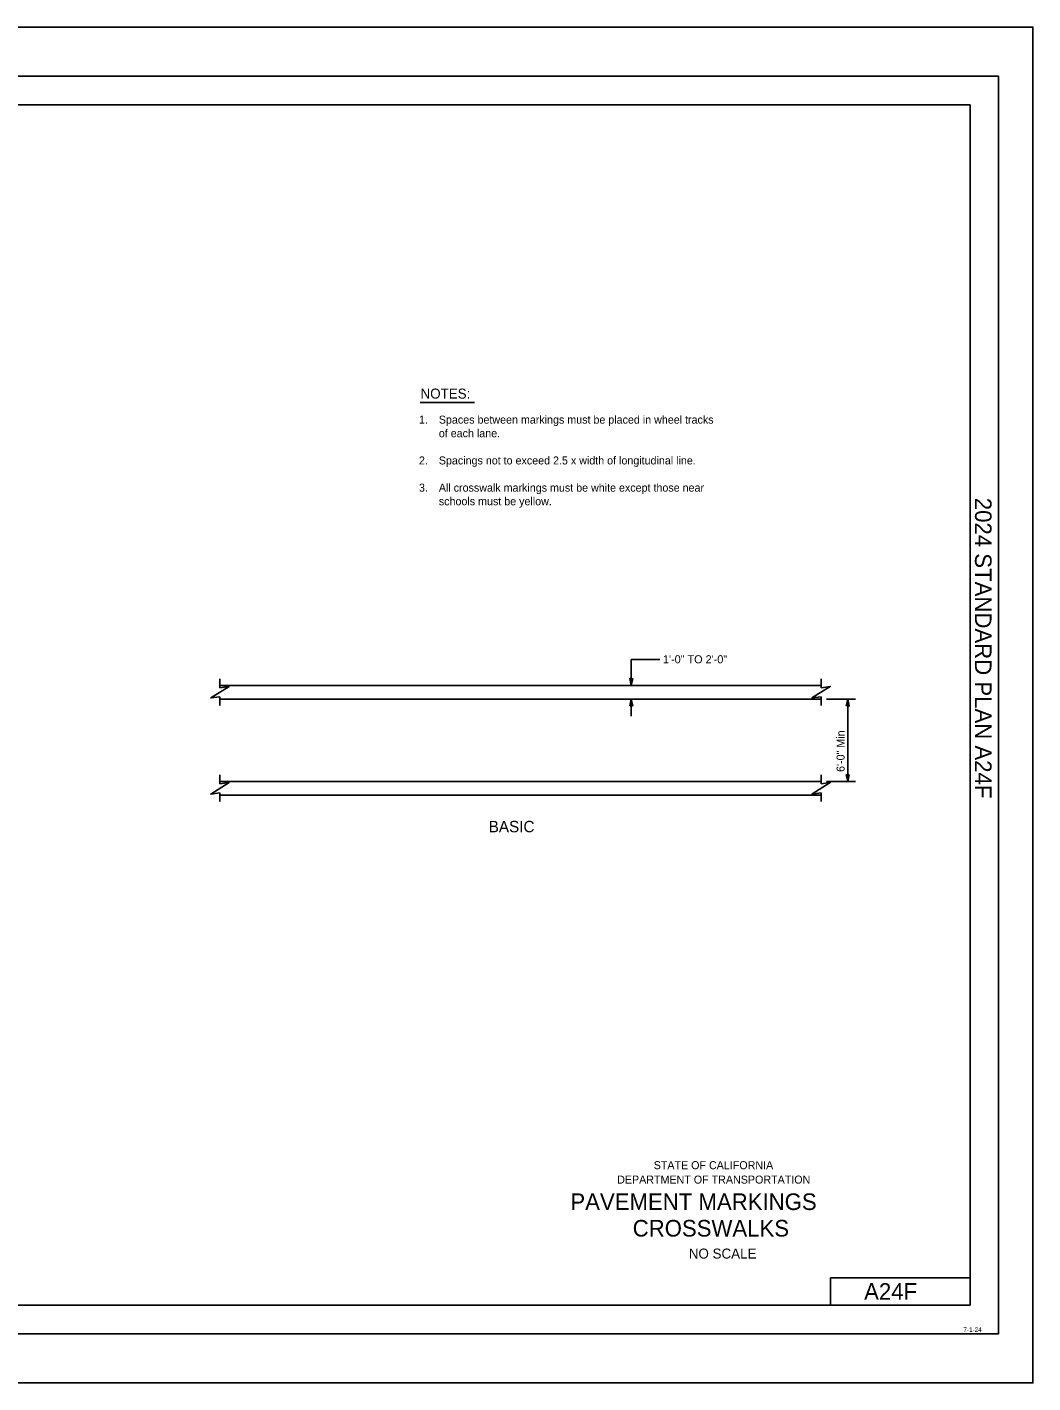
# Model space of a CAD drawing. Extents: x -894 to 866, y -472 to 714.
# Drawn here: x -14 to 866, y -472 to 714 of the extents above; entities that cross this region are included whole.
import ezdxf

# ---------------------------------------------------------------- set-up
doc = ezdxf.new("R2010")
doc.units = 0
for name, color, linetype in [('border_INSIDE-BORDER-anno', 7, 'Continuous'), ('border_PLOTTING-ELEMENTS', 7, 'Continuous'), ('border_rw_22x34_Cut_Lines', 7, 'Continuous'), ('border_SHEET', 7, 'Continuous'), ('border_WITHIN-BORDER-anno', 7, 'Continuous'), ('tcd_PVMT-MARKING', 7, 'Continuous'), ('tcd_PVMT-MARKING-anno', 7, 'Continuous')]:
    doc.layers.add(name, color=color, linetype=linetype)

msp = doc.modelspace()

# ---------------------------------------------------------------- linework, layer by layer
at = {"layer": 'border_PLOTTING-ELEMENTS'}
for points in [[(-894, -472.4), (866, -472.4), (866, 713.6), (-894, 713.6)], [(-864, 670.6), (836, 670.6), (836, -429.4), (-864, -429.4)]]:
    msp.add_lwpolyline(points, close=True, dxfattribs=at)
at = {"layer": 'border_rw_22x34_Cut_Lines'}
msp.add_lwpolyline([(-864, 670.6), (836, 670.6), (836, -429.4), (-864, -429.4)], close=True, dxfattribs=at)
at = {"layer": 'border_SHEET'}
for p, q in [((-814, 645.6), (811, 645.6)), ((811, 645.6), (811, -404.4)), ((688.9, -404.4), (688.9, -380.4)), ((688.9, -380.4), (810.9, -380.4)), ((811, -404.4), (-814, -404.4))]:
    msp.add_line(p, q, dxfattribs=at)
at = {"layer": 'tcd_PVMT-MARKING'}
for p, q in [((154.7, 135.7), (154.7, 143.4)), ((680.6, 135.7), (680.6, 143.4)), ((154.7, 137.7), (680.6, 137.7)), ((154.7, 120.1), (154.7, 127.7)), ((154.7, 125.7), (680.6, 125.7)), ((680.6, 120.1), (680.6, 127.7)), ((154.7, 51.7), (154.7, 59.4)), ((680.6, 51.7), (680.6, 59.4)), ((154.7, 53.7), (680.6, 53.7)), ((154.7, 36.1), (154.7, 43.7)), ((154.7, 41.7), (680.6, 41.7)), ((680.6, 36.1), (680.6, 43.7))]:
    msp.add_line(p, q, dxfattribs=at)
for points in [[(154.7, 135.7), (162.7, 136.7), (146.7, 126.7), (154.7, 127.7)], [(680.6, 135.7), (688.6, 136.7), (672.6, 126.7), (680.6, 127.7)], [(154.7, 51.7), (162.7, 52.7), (146.7, 42.7), (154.7, 43.7)], [(680.6, 51.7), (688.6, 52.7), (672.6, 42.7), (680.6, 43.7)]]:
    msp.add_lwpolyline(points, dxfattribs=at)
at = {"layer": 'tcd_PVMT-MARKING-anno'}
for p, q in [((329.9, 385.3), (377.5, 385.3)), ((514.5, 160.5), (539.6, 160.5)), ((514.5, 160.5), (514.5, 137.7)), ((514.5, 125.7), (514.5, 110.9)), ((685.3, 125.7), (710.7, 125.7)), ((704, 125.7), (704, 53.7)), ((685.3, 53.7), (710.7, 53.7))]:
    msp.add_line(p, q, dxfattribs=at)
for points in [[(515.8, 143.6), (514.5, 137.7), (513.2, 143.6), (513.5, 143.4), (514.5, 139.1), (515.5, 143.4), (515.1, 143.2), (514.5, 140.4), (513.9, 143.2), (514.2, 143), (514.5, 141.8), (514.8, 143), (514.5, 142.8), (513.2, 143.6), (514.5, 142.8)], [(513.2, 119.8), (514.5, 125.7), (515.8, 119.8), (515.5, 120), (514.5, 124.4), (513.5, 120), (513.9, 120.2), (514.5, 123), (515.1, 120.2), (514.8, 120.5), (514.5, 121.6), (514.2, 120.4), (514.5, 120.6), (515.8, 119.8), (514.5, 120.6)], [(702.7, 119.8), (704, 125.7), (705.3, 119.8), (705, 120), (704, 124.4), (703, 120), (703.4, 120.2), (704, 123), (704.6, 120.2), (704.3, 120.5), (704, 121.6), (703.7, 120.4), (704, 120.6), (705.3, 119.8), (704, 120.6)], [(705.3, 59.6), (704, 53.7), (702.7, 59.6), (703.1, 59.4), (704, 55.1), (705, 59.4), (704.6, 59.2), (704, 56.4), (703.4, 59.2), (703.8, 59), (704, 57.8), (704.3, 59), (704, 58.8), (702.7, 59.6), (704, 58.8)]]:
    msp.add_lwpolyline(points, close=True, dxfattribs=at)

# ---------------------------------------------------------------- texts
at = {"layer": 'border_INSIDE-BORDER-anno'}
for s, height, p in [('STATE OF CALIFORNIA', 7, (534.2, -285.5)), ('DEPARTMENT OF TRANSPORTATION', 7, (502.2, -298.1)), ('PAVEMENT MARKINGS', 14.5, (461.3, -321.2)), ('CROSSWALKS', 14.5, (515.8, -344.4)), ('NO SCALE', 8.75, (564.9, -363.7))]:
    msp.add_text(s, height=height, dxfattribs=at).set_placement(p)
at = {"layer": 'border_WITHIN-BORDER-anno'}
msp.add_text('2024 STANDARD PLAN A24F', height=14.5, rotation=270, dxfattribs=at).set_placement((815.3, 301.8))
for s, height, p in [('A24F', 14.5, (718.3, -399.7)), ('7-1-24', 4, (805.2, -427.9))]:
    msp.add_text(s, height=height, dxfattribs=at).set_placement(p)
at = {"layer": 'tcd_PVMT-MARKING-anno'}
for s, height, p in [('NOTES:', 8.75, (330.2, 388.6)), ('1.', 7, (328.8, 366.7)), ('Spaces between markings must be placed in wheel tracks', 7, (346.2, 366.7)), ('of each lane.', 7, (346.2, 354.8)), ('2.', 7, (328.8, 331)), ('Spacings not to exceed 2.5 x width of longitudinal line.', 7, (346.2, 331)), ('3.', 7, (328.8, 307.2)), ('All crosswalk markings must be white except those near', 7, (346.2, 307.2)), ('schools must be yellow.', 7, (346.2, 295.3)), ('1\'-0" TO 2\'-0"', 7.087, (542.3, 157)), ('BASIC', 10, (389.8, 9.2))]:
    msp.add_text(s, height=height, dxfattribs=at).set_placement(p)
msp.add_text('6\'-0" Min', height=7, rotation=90, dxfattribs=at).set_placement((701.2, 62))

doc.saveas('drawing.dxf')
